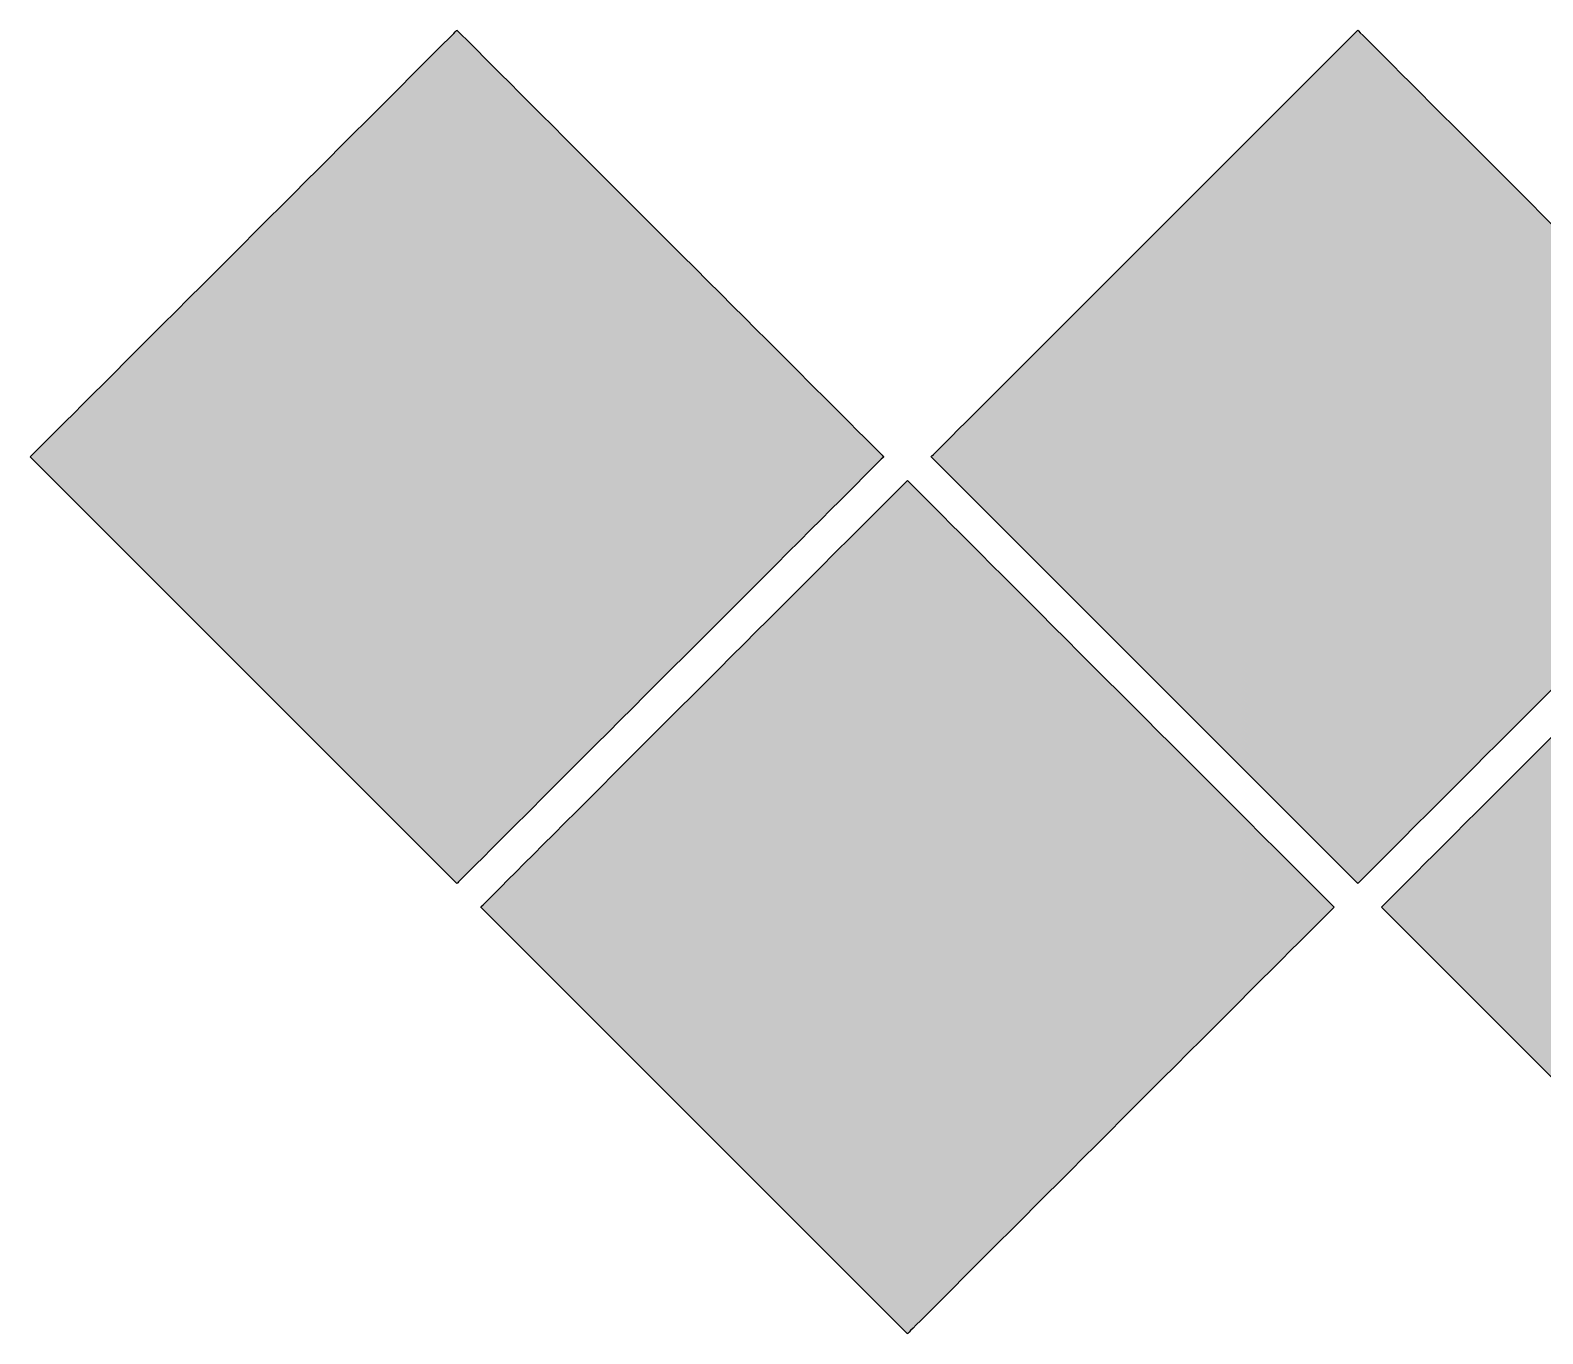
# Model space of a CAD drawing. Header units: inches. Extents: x 0 to 5940, y 0 to 4205.
# Drawn here: x 5113.1 to 5174.3, y 657.3 to 710.1 of the extents above; entities that cross this region are included whole.
import ezdxf

# ---------------------------------------------------------------- set-up
doc = ezdxf.new("R2010")
doc.units = ezdxf.units.IN
doc.header["$LTSCALE"] = 50
doc.header["$MEASUREMENT"] = 0
doc.layers.add('Camada 1', color=7, linetype='Continuous')
doc.layers.add('FOLHA', color=7, linetype='Continuous')

# ---------------------------------------------------------------- blocks, each defined once
blk = doc.blocks.new('Logo WA')
at = {"true_color": 0x823c47}
h = blk.add_hatch(color=17, dxfattribs=at)
h.dxf.hatch_style = 1
edge = h.paths.add_edge_path()
edge.add_spline(control_points=[(-9.041, 4.6416), (-9.041, 4.6416), (-9.041, 4.6416), (-9.041, 4.6416), (-9.041, 4.6416), (-9.041, 4.6416), (-10.0221, 5.6227), (-10.0221, 5.6227), (-10.0221, 5.6227), (-10.0221, 5.6227), (-11.0032, 4.6416), (-11.0032, 4.6416), (-11.0032, 4.6416), (-10.0221, 3.6605), (-10.0221, 3.6605)], knot_values=[0.4, 0.4, 0.4, 0.4, 0.4, 0.4, 0.4, 0.4, 0.6, 0.6, 0.6, 0.6, 1, 1, 1, 1.2, 1.2, 1.2, 1.2], degree=3, periodic=0)
edge.add_spline(control_points=[(-10.0221, 3.6605), (-10.0221, 3.6605), (-10.0221, 3.6605), (-10.0221, 3.6605), (-10.0221, 3.6605), (-10.0221, 3.6605), (-9.041, 4.6416), (-9.041, 4.6416)], knot_values=[0.2, 0.2, 0.2, 0.2, 0.2, 0.2, 0.2, 0.2, 0.4, 0.4, 0.4, 0.4], degree=3, periodic=0)
h = blk.add_hatch(color=17, dxfattribs=at)
h.dxf.hatch_style = 1
edge = h.paths.add_edge_path()
edge.add_spline(control_points=[(-6.9698, 4.6416), (-6.9698, 4.6416), (-6.9698, 4.6416), (-6.9698, 4.6416), (-6.9698, 4.6416), (-6.9698, 4.6416), (-7.951, 5.6227), (-7.951, 5.6227), (-7.951, 5.6227), (-7.951, 5.6227), (-8.9321, 4.6416), (-8.9321, 4.6416), (-8.9321, 4.6416), (-7.951, 3.6605), (-7.951, 3.6605)], knot_values=[0.4, 0.4, 0.4, 0.4, 0.4, 0.4, 0.4, 0.4, 0.6, 0.6, 0.6, 0.6, 1, 1, 1, 1.2, 1.2, 1.2, 1.2], degree=3, periodic=0)
edge.add_spline(control_points=[(-7.951, 3.6605), (-7.951, 3.6605), (-7.951, 3.6605), (-7.951, 3.6605), (-7.951, 3.6605), (-7.951, 3.6605), (-6.9698, 4.6416), (-6.9698, 4.6416)], knot_values=[0.2, 0.2, 0.2, 0.2, 0.2, 0.2, 0.2, 0.2, 0.4, 0.4, 0.4, 0.4], degree=3, periodic=0)
h = blk.add_hatch(color=17, dxfattribs=at)
h.dxf.hatch_style = 1
edge = h.paths.add_edge_path()
edge.add_spline(control_points=[(-8.0054, 3.6061), (-8.0054, 3.6061), (-8.0054, 3.6061), (-8.0054, 3.6061), (-8.0054, 3.6061), (-8.0054, 3.6061), (-8.9865, 4.5872), (-8.9865, 4.5872), (-8.9865, 4.5872), (-8.9865, 4.5872), (-9.9676, 3.6061), (-9.9676, 3.6061), (-9.9676, 3.6061), (-8.9865, 2.625), (-8.9865, 2.625)], knot_values=[0.4, 0.4, 0.4, 0.4, 0.4, 0.4, 0.4, 0.4, 0.6, 0.6, 0.6, 0.6, 1, 1, 1, 1.2, 1.2, 1.2, 1.2], degree=3, periodic=0)
edge.add_spline(control_points=[(-8.9865, 2.625), (-8.9865, 2.625), (-8.9865, 2.625), (-8.9865, 2.625), (-8.9865, 2.625), (-8.9865, 2.625), (-8.0054, 3.6061), (-8.0054, 3.6061)], knot_values=[0.2, 0.2, 0.2, 0.2, 0.2, 0.2, 0.2, 0.2, 0.4, 0.4, 0.4, 0.4], degree=3, periodic=0)
h = blk.add_hatch(color=17, dxfattribs=at)
h.dxf.hatch_style = 1
edge = h.paths.add_edge_path()
edge.add_spline(control_points=[(-5.9343, 3.6061), (-5.9343, 3.6061), (-5.9343, 3.6061), (-5.9343, 3.6061), (-5.9343, 3.6061), (-5.9343, 3.6061), (-6.9154, 4.5871), (-6.9154, 4.5871), (-6.9154, 4.5871), (-6.9154, 4.5871), (-7.8965, 3.6061), (-7.8965, 3.6061), (-7.8965, 3.6061), (-6.9154, 2.625), (-6.9154, 2.625)], knot_values=[0.4, 0.4, 0.4, 0.4, 0.4, 0.4, 0.4, 0.4, 0.6, 0.6, 0.6, 0.6, 1, 1, 1, 1.2, 1.2, 1.2, 1.2], degree=3, periodic=0)
edge.add_spline(control_points=[(-6.9154, 2.625), (-6.9154, 2.625), (-6.9154, 2.625), (-6.9154, 2.625), (-6.9154, 2.625), (-6.9154, 2.625), (-5.9343, 3.6061), (-5.9343, 3.6061)], knot_values=[0.2, 0.2, 0.2, 0.2, 0.2, 0.2, 0.2, 0.2, 0.4, 0.4, 0.4, 0.4], degree=3, periodic=0)
at = {"layer": 'Camada 1', "color": 17}
for points in [[(-11.0032, 4.6416), (-11.0032, 4.6416), (-10.0221, 3.6605), (-10.0221, 3.6605), (-10.0221, 3.6605), (-10.0221, 3.6605), (-9.041, 4.6416), (-9.041, 4.6416), (-9.041, 4.6416), (-9.041, 4.6416), (-10.0221, 5.6227), (-10.0221, 5.6227), (-10.0221, 5.6227), (-10.0221, 5.6227), (-11.0032, 4.6416), (-11.0032, 4.6416)], [(-8.9321, 4.6416), (-8.9321, 4.6416), (-7.951, 3.6605), (-7.951, 3.6605), (-7.951, 3.6605), (-7.951, 3.6605), (-6.9698, 4.6416), (-6.9698, 4.6416), (-6.9698, 4.6416), (-6.9698, 4.6416), (-7.951, 5.6227), (-7.951, 5.6227), (-7.951, 5.6227), (-7.951, 5.6227), (-8.9321, 4.6416), (-8.9321, 4.6416)], [(-9.9676, 3.6061), (-9.9676, 3.6061), (-8.9865, 2.625), (-8.9865, 2.625), (-8.9865, 2.625), (-8.9865, 2.625), (-8.0054, 3.6061), (-8.0054, 3.6061), (-8.0054, 3.6061), (-8.0054, 3.6061), (-8.9865, 4.5872), (-8.9865, 4.5872), (-8.9865, 4.5872), (-8.9865, 4.5872), (-9.9676, 3.6061), (-9.9676, 3.6061)], [(-7.8965, 3.6061), (-7.8965, 3.6061), (-6.9154, 2.625), (-6.9154, 2.625), (-6.9154, 2.625), (-6.9154, 2.625), (-5.9343, 3.6061), (-5.9343, 3.6061), (-5.9343, 3.6061), (-5.9343, 3.6061), (-6.9154, 4.5871), (-6.9154, 4.5871), (-6.9154, 4.5871), (-6.9154, 4.5871), (-7.8965, 3.6061), (-7.8965, 3.6061)]]:
    blk.add_open_spline(points, degree=3, knots=[0, 0, 0, 0, 0.2, 0.2, 0.2, 0.3, 0.4, 0.4, 0.4, 0.5, 0.6, 0.6, 0.6, 0.8, 1, 1, 1, 1], dxfattribs=at)

msp = doc.modelspace()

# ---------------------------------------------------------------- block references
at = {"layer": 'FOLHA', "xscale": 17.59678937699442, "yscale": 17.59678937699442, "zscale": 17.59678937699442}
msp.add_blockref('Logo WA', (5306.728, 611.152), dxfattribs=at)

doc.saveas('drawing.dxf')
